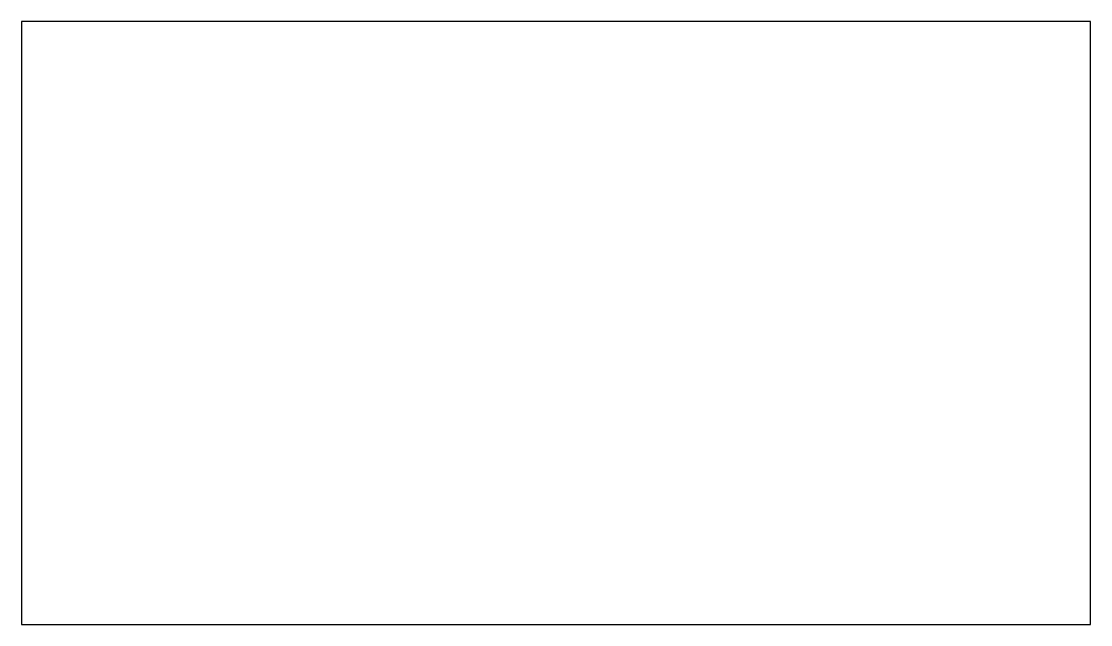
# Model space of a CAD drawing. Extents: x 3 to 347, y 3 to 197.
import ezdxf

# ---------------------------------------------------------------- set-up
doc = ezdxf.new("R2010")
doc.units = 0
doc.layers.add('VISIBLE', color=7, linetype='CONTINUOUS')

msp = doc.modelspace()

# ---------------------------------------------------------------- linework, layer by layer
at = {"layer": 'VISIBLE'}
for p, q in [((347, 197), (3, 197)), ((3, 197), (3, 3)), ((347, 3), (347, 197)), ((3, 3), (347, 3))]:
    msp.add_line(p, q, dxfattribs=at)

doc.saveas('drawing.dxf')
